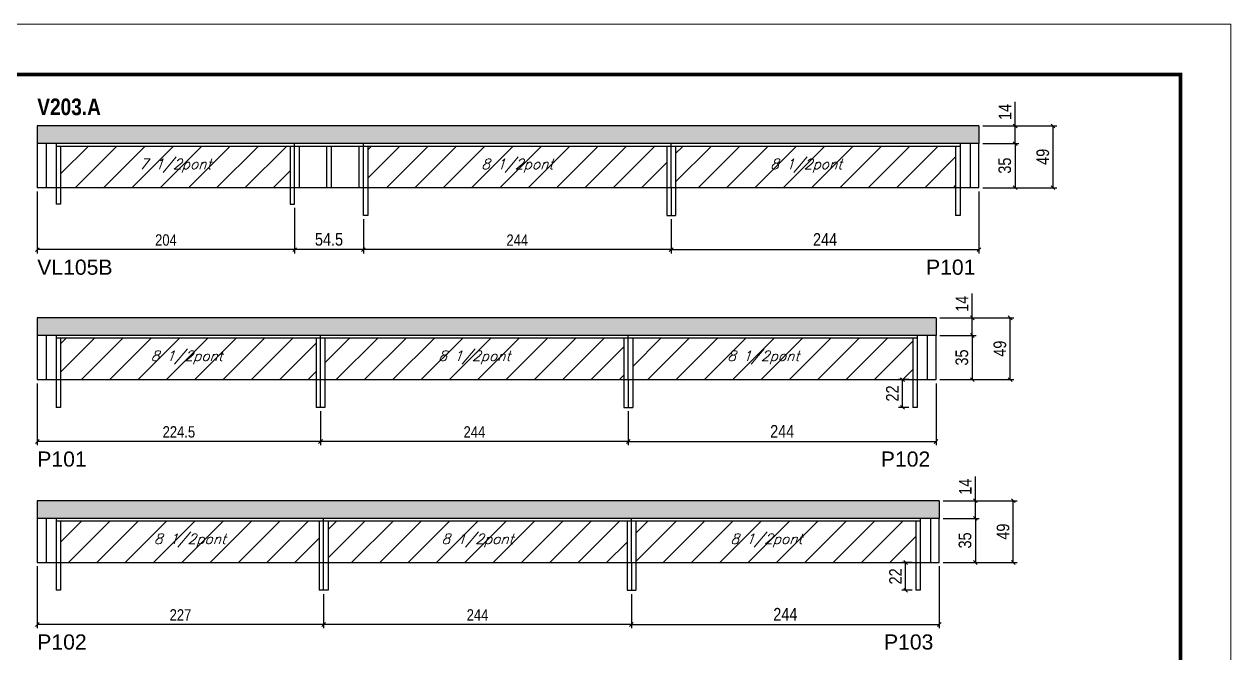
# Model space of a CAD drawing. Extents: x 2603 to 22413, y 1253 to 30260.
# Drawn here: x 4730 to 5686, y 28222 to 28721 of the extents above; entities that cross this region are included whole.
import ezdxf

# ---------------------------------------------------------------- set-up
doc = ezdxf.new("R2010")
doc.units = 0
doc.linetypes.add('DASHED', pattern=[0.75, 0.5, -0.25])
for name, color, linetype in [('5', 5, 'Continuous'), ('COTA', 241, 'Continuous'), ('NOMENCLATURA', 7, 'Continuous'), ('Painéis', 200, 'Continuous'), ('SARR_2.2x7', 40, 'Continuous'), ('SARR_3.5x7', 81, 'Continuous'), ('texto', 7, 'Continuous')]:
    doc.layers.add(name, color=color, linetype=linetype)
for name, color, linetype, lineweight in [('Folhas', 255, 'Continuous', 9), ('Hachura', 251, 'Continuous', 9), ('SARRAFO DE PRESSAO', 251, 'DASHED', 9)]:
    doc.layers.add(name, color=color, linetype=linetype, lineweight=lineweight)
doc.styles.add('COTA TECNICA', font='techl___.ttf', dxfattribs={"height": 10})
doc.styles.add('COTA TECNICA-50', font='techl___.ttf', dxfattribs={"height": 9})
doc.styles.add('Romans', font='romans.shx')
doc.styles.get("Standard").update_dxf_attribs({"font": 'arial.ttf'})
doc.styles.add('TECNICA', font='techb___.ttf', dxfattribs={"height": 10})
doc.dimstyles.new('COTA PAINEL-50', dxfattribs={"dimtxt": 9, "dimasz": 3, "dimexe": 3, "dimexo": 3, "dimgap": 3, "dimtad": 1, "dimdec": 1, "dimzin": 12, "dimdsep": 46, "dimtxsty": 'COTA TECNICA-50', "dimblk1": 'OBLIQUE', "dimblk2": 'OBLIQUE', "dimsah": 1, "dimcen": 0.9, "dimclrd": 4, "dimclre": 4, "dimclrt": 240, "dimadec": 1, "dimazin": 3, "dimtfac": 1, "dimtdec": 1, "dimtmove": 0, "dimatfit": 3, "dimfxl": 1, "dimtolj": 1, "dimtzin": 12, "dimarcsym": 0})
doc.dimstyles.new('PAINEL', dxfattribs={"dimtxt": 10, "dimasz": 3, "dimexe": 3, "dimexo": 3, "dimgap": 3, "dimtad": 1, "dimdec": 1, "dimzin": 12, "dimdsep": 46, "dimtxsty": 'COTA TECNICA', "dimblk1": 'OBLIQUE', "dimblk2": 'OBLIQUE', "dimsah": 1, "dimcen": 0.9, "dimclrd": 4, "dimclre": 4, "dimclrt": 240, "dimadec": 1, "dimazin": 3, "dimtfac": 1, "dimtdec": 1, "dimtmove": 0, "dimatfit": 3, "dimfxl": 1, "dimtolj": 1, "dimtzin": 12, "dimarcsym": 0})
pattern_1 = [(45, (-126402.973, -5371.03), (-11.2253202, 11.2253202), [])]

# ---------------------------------------------------------------- blocks, each defined once
blk = doc.blocks.new('9999999999')
at = {"layer": 'Folhas'}
blk.add_lwpolyline([(98138.98, 34190.21), (99623.98, 34190.21), (99623.98, 35240.21), (98138.98, 35240.21)], close=True, dxfattribs=at)
at = {"layer": 'Folhas', "color": 30, "const_width": 3}
blk.add_lwpolyline([(98213.98, 34230.21), (99583.98, 34230.21), (99583.98, 35200.21), (98213.98, 35200.21)], close=True, dxfattribs=at)
blk = doc.blocks.new('_Oblique')
at = {"color": 0, "linetype": 'ByBlock', "lineweight": -2}
blk.add_line((-0.5, -0.5), (0.5, 0.5), dxfattribs=at)
blk = doc.blocks.new('*D641')
at = {"layer": 'COTA', "color": 4, "linetype": 'ByBlock', "lineweight": -2, "transparency": 16777216}
for p, q in [((4998.8, 28565.92), (4998.8, 28538.83)), ((5242.8, 28565.92), (5242.8, 28538.83)), ((5242.8, 28541.83), (4998.8, 28541.83))]:
    blk.add_line(p, q, dxfattribs=at)
at = {"layer": 'Defpoints', "color": 0, "linetype": 'ByBlock', "transparency": 16777216}
for p in [(4998.8, 28568.92), (5242.8, 28568.92), (4998.8, 28541.83)]:
    blk.add_point(p, dxfattribs=at)
at = {"layer": 'COTA', "color": 4, "linetype": 'ByBlock', "lineweight": -2, "transparency": 16777216, "xscale": 3, "yscale": 3, "zscale": 3, "rotation": 180}
blk.add_blockref('_Oblique', (4998.8, 28541.83), dxfattribs=at)
at = {"layer": 'COTA', "color": 4, "linetype": 'ByBlock', "lineweight": -2, "transparency": 16777216, "xscale": 3, "yscale": 3, "zscale": 3}
blk.add_blockref('_Oblique', (5242.8, 28541.83), dxfattribs=at)
at = {"layer": 'COTA', "color": 240, "linetype": 'ByBlock', "transparency": 16777216, "insert": (5120.8, 28549.4), "char_height": 9, "attachment_point": 5, "style": 'COTA TECNICA-50'}
blk.add_mtext('\\A1;244', dxfattribs=at)
blk = doc.blocks.new('*D642')
at = {"layer": 'COTA', "color": 4, "linetype": 'ByBlock', "lineweight": -2, "transparency": 16777216}
for p, q in [((4740.3, 28587.92), (4740.3, 28538.83)), ((4944.3, 28574.92), (4944.3, 28538.83)), ((4944.3, 28541.83), (4740.3, 28541.83))]:
    blk.add_line(p, q, dxfattribs=at)
at = {"layer": 'Defpoints', "color": 0, "linetype": 'ByBlock', "transparency": 16777216}
for p in [(4740.3, 28590.92), (4944.3, 28577.92), (4740.3, 28541.83)]:
    blk.add_point(p, dxfattribs=at)
at = {"layer": 'COTA', "color": 4, "linetype": 'ByBlock', "lineweight": -2, "transparency": 16777216, "xscale": 3, "yscale": 3, "zscale": 3, "rotation": 180}
blk.add_blockref('_Oblique', (4740.3, 28541.83), dxfattribs=at)
at = {"layer": 'COTA', "color": 4, "linetype": 'ByBlock', "lineweight": -2, "transparency": 16777216, "xscale": 3, "yscale": 3, "zscale": 3}
blk.add_blockref('_Oblique', (4944.3, 28541.83), dxfattribs=at)
at = {"layer": 'COTA', "color": 240, "linetype": 'ByBlock', "transparency": 16777216, "insert": (4842.3, 28549.42), "char_height": 9, "attachment_point": 5, "style": 'COTA TECNICA-50'}
blk.add_mtext('\\A1;204', dxfattribs=at)
blk = doc.blocks.new('*D643')
at = {"layer": 'COTA', "color": 4, "linetype": 'ByBlock', "lineweight": -2, "transparency": 16777216}
for p, q in [((5486.8, 28587.92), (5486.8, 28538.83)), ((5242.8, 28565.92), (5242.8, 28538.83)), ((5242.8, 28541.83), (5486.8, 28541.83))]:
    blk.add_line(p, q, dxfattribs=at)
at = {"layer": 'Defpoints', "color": 0, "linetype": 'ByBlock', "transparency": 16777216}
for p in [(5486.8, 28590.92), (5242.8, 28568.92), (5486.8, 28541.83)]:
    blk.add_point(p, dxfattribs=at)
at = {"layer": 'COTA', "color": 4, "linetype": 'ByBlock', "lineweight": -2, "transparency": 16777216, "xscale": 3, "yscale": 3, "zscale": 3, "rotation": 180}
blk.add_blockref('_Oblique', (5242.8, 28541.83), dxfattribs=at)
at = {"layer": 'COTA', "color": 4, "linetype": 'ByBlock', "lineweight": -2, "transparency": 16777216, "xscale": 3, "yscale": 3, "zscale": 3}
blk.add_blockref('_Oblique', (5486.8, 28541.83), dxfattribs=at)
at = {"layer": 'COTA', "color": 240, "linetype": 'ByBlock', "transparency": 16777216, "insert": (5364.8, 28549.9), "char_height": 10, "attachment_point": 5, "style": 'COTA TECNICA'}
blk.add_mtext('\\A1;244', dxfattribs=at)
blk = doc.blocks.new('*D3103')
at = {"layer": 'COTA', "color": 4, "linetype": 'ByBlock', "lineweight": -2, "transparency": 16777216}
for p, q in [((5489.8, 28625.92), (5518.46, 28625.92)), ((5515.46, 28625.92), (5515.46, 28590.92)), ((5489.8, 28590.92), (5518.46, 28590.92))]:
    blk.add_line(p, q, dxfattribs=at)
at = {"layer": 'Defpoints', "color": 0, "linetype": 'ByBlock', "transparency": 16777216}
for p in [(5486.8, 28625.92), (5486.8, 28590.92), (5515.46, 28590.92)]:
    blk.add_point(p, dxfattribs=at)
at = {"layer": 'COTA', "color": 4, "linetype": 'ByBlock', "lineweight": -2, "transparency": 16777216, "xscale": 3, "yscale": 3, "zscale": 3}
for p, rotation in [((5515.46, 28625.92), 90), ((5515.46, 28590.92), 270)]:
    blk.add_blockref('_Oblique', p, dxfattribs=dict(at, rotation=rotation))
at = {"layer": 'COTA', "color": 240, "linetype": 'ByBlock', "transparency": 16777216, "insert": (5507.25, 28608.42), "char_height": 10, "attachment_point": 5, "rotation": 90, "style": 'COTA TECNICA'}
blk.add_mtext('\\A1;35', dxfattribs=at)
blk = doc.blocks.new('*D3104')
at = {"layer": 'COTA', "color": 4, "linetype": 'ByBlock', "lineweight": -2, "transparency": 16777216}
for p, q in [((5515.46, 28639.92), (5515.46, 28659.03)), ((5489.8, 28639.92), (5518.46, 28639.92)), ((5515.46, 28625.92), (5515.46, 28639.92)), ((5489.8, 28625.92), (5518.46, 28625.92))]:
    blk.add_line(p, q, dxfattribs=at)
at = {"layer": 'Defpoints', "color": 0, "linetype": 'ByBlock', "transparency": 16777216}
for p in [(5486.8, 28639.92), (5515.46, 28639.92), (5486.8, 28625.92)]:
    blk.add_point(p, dxfattribs=at)
at = {"layer": 'COTA', "color": 4, "linetype": 'ByBlock', "lineweight": -2, "transparency": 16777216, "xscale": 3, "yscale": 3, "zscale": 3}
for p, rotation in [((5515.46, 28639.92), 90), ((5515.46, 28625.92), 270)]:
    blk.add_blockref('_Oblique', p, dxfattribs=dict(at, rotation=rotation))
at = {"layer": 'COTA', "color": 240, "linetype": 'ByBlock', "transparency": 16777216, "insert": (5507.39, 28650.98), "char_height": 10, "attachment_point": 5, "rotation": 90, "style": 'COTA TECNICA'}
blk.add_mtext('\\A1;14', dxfattribs=at)
blk = doc.blocks.new('*D3105')
at = {"layer": 'COTA', "color": 4, "linetype": 'ByBlock', "lineweight": -2, "transparency": 16777216}
for p, q in [((5489.8, 28639.92), (5548.51, 28639.92)), ((5545.51, 28590.92), (5545.51, 28639.92)), ((5489.8, 28590.92), (5548.51, 28590.92))]:
    blk.add_line(p, q, dxfattribs=at)
at = {"layer": 'Defpoints', "color": 0, "linetype": 'ByBlock', "transparency": 16777216}
for p in [(5486.8, 28639.92), (5545.51, 28639.92), (5486.8, 28590.92)]:
    blk.add_point(p, dxfattribs=at)
at = {"layer": 'COTA', "color": 4, "linetype": 'ByBlock', "lineweight": -2, "transparency": 16777216, "xscale": 3, "yscale": 3, "zscale": 3}
for p, rotation in [((5545.51, 28639.92), 90), ((5545.51, 28590.92), 270)]:
    blk.add_blockref('_Oblique', p, dxfattribs=dict(at, rotation=rotation))
at = {"layer": 'COTA', "color": 240, "linetype": 'ByBlock', "transparency": 16777216, "insert": (5537.41, 28615.42), "char_height": 10, "attachment_point": 5, "rotation": 90, "style": 'COTA TECNICA'}
blk.add_mtext('\\A1;49', dxfattribs=at)
blk = doc.blocks.new('*D3106')
at = {"layer": 'COTA', "color": 4, "linetype": 'ByBlock', "lineweight": -2, "transparency": 16777216}
for p, q in [((4944.3, 28574.92), (4944.3, 28538.83)), ((4998.8, 28565.92), (4998.8, 28538.83)), ((4998.8, 28541.83), (4944.3, 28541.83))]:
    blk.add_line(p, q, dxfattribs=at)
at = {"layer": 'Defpoints', "color": 0, "linetype": 'ByBlock', "transparency": 16777216}
for p in [(4944.3, 28577.92), (4998.8, 28568.92), (4944.3, 28541.83)]:
    blk.add_point(p, dxfattribs=at)
at = {"layer": 'COTA', "color": 4, "linetype": 'ByBlock', "lineweight": -2, "transparency": 16777216, "xscale": 3, "yscale": 3, "zscale": 3, "rotation": 180}
blk.add_blockref('_Oblique', (4944.3, 28541.83), dxfattribs=at)
at = {"layer": 'COTA', "color": 4, "linetype": 'ByBlock', "lineweight": -2, "transparency": 16777216, "xscale": 3, "yscale": 3, "zscale": 3}
blk.add_blockref('_Oblique', (4998.8, 28541.83), dxfattribs=at)
at = {"layer": 'COTA', "color": 240, "linetype": 'ByBlock', "transparency": 16777216, "insert": (4971.55, 28549.94), "char_height": 10, "attachment_point": 5, "style": 'COTA TECNICA'}
blk.add_mtext('\\A1;54.5', dxfattribs=at)
blk = doc.blocks.new('*D644')
at = {"layer": 'COTA', "color": 4, "linetype": 'ByBlock', "lineweight": -2, "transparency": 16777216}
for p, q in [((4964.8, 28413.82), (4964.8, 28386.73)), ((5208.8, 28413.82), (5208.8, 28386.73)), ((5208.8, 28389.73), (4964.8, 28389.73))]:
    blk.add_line(p, q, dxfattribs=at)
at = {"layer": 'Defpoints', "color": 0, "linetype": 'ByBlock', "transparency": 16777216}
for p in [(4964.8, 28416.82), (5208.8, 28416.82), (4964.8, 28389.73)]:
    blk.add_point(p, dxfattribs=at)
at = {"layer": 'COTA', "color": 4, "linetype": 'ByBlock', "lineweight": -2, "transparency": 16777216, "xscale": 3, "yscale": 3, "zscale": 3, "rotation": 180}
blk.add_blockref('_Oblique', (4964.8, 28389.73), dxfattribs=at)
at = {"layer": 'COTA', "color": 4, "linetype": 'ByBlock', "lineweight": -2, "transparency": 16777216, "xscale": 3, "yscale": 3, "zscale": 3}
blk.add_blockref('_Oblique', (5208.8, 28389.73), dxfattribs=at)
at = {"layer": 'COTA', "color": 240, "linetype": 'ByBlock', "transparency": 16777216, "insert": (5086.8, 28397.3), "char_height": 9, "attachment_point": 5, "style": 'COTA TECNICA-50'}
blk.add_mtext('\\A1;244', dxfattribs=at)
blk = doc.blocks.new('*D3107')
at = {"layer": 'COTA', "color": 4, "linetype": 'ByBlock', "lineweight": -2, "transparency": 16777216}
for p, q in [((4740.3, 28435.82), (4740.3, 28386.73)), ((4964.8, 28413.82), (4964.8, 28386.73)), ((4964.8, 28389.73), (4740.3, 28389.73))]:
    blk.add_line(p, q, dxfattribs=at)
at = {"layer": 'Defpoints', "color": 0, "linetype": 'ByBlock', "transparency": 16777216}
for p in [(4740.3, 28438.82), (4964.8, 28416.82), (4740.3, 28389.73)]:
    blk.add_point(p, dxfattribs=at)
at = {"layer": 'COTA', "color": 4, "linetype": 'ByBlock', "lineweight": -2, "transparency": 16777216, "xscale": 3, "yscale": 3, "zscale": 3, "rotation": 180}
blk.add_blockref('_Oblique', (4740.3, 28389.73), dxfattribs=at)
at = {"layer": 'COTA', "color": 4, "linetype": 'ByBlock', "lineweight": -2, "transparency": 16777216, "xscale": 3, "yscale": 3, "zscale": 3}
blk.add_blockref('_Oblique', (4964.8, 28389.73), dxfattribs=at)
at = {"layer": 'COTA', "color": 240, "linetype": 'ByBlock', "transparency": 16777216, "insert": (4852.55, 28397.33), "char_height": 9, "attachment_point": 5, "style": 'COTA TECNICA-50'}
blk.add_mtext('\\A1;224.5', dxfattribs=at)
blk = doc.blocks.new('*D3108')
at = {"layer": 'COTA', "color": 4, "linetype": 'ByBlock', "lineweight": -2, "transparency": 16777216}
for p, q in [((5452.8, 28435.82), (5452.8, 28386.73)), ((5208.8, 28413.82), (5208.8, 28386.73)), ((5208.8, 28389.73), (5452.8, 28389.73))]:
    blk.add_line(p, q, dxfattribs=at)
at = {"layer": 'Defpoints', "color": 0, "linetype": 'ByBlock', "transparency": 16777216}
for p in [(5452.8, 28438.82), (5208.8, 28416.82), (5452.8, 28389.73)]:
    blk.add_point(p, dxfattribs=at)
at = {"layer": 'COTA', "color": 4, "linetype": 'ByBlock', "lineweight": -2, "transparency": 16777216, "xscale": 3, "yscale": 3, "zscale": 3, "rotation": 180}
blk.add_blockref('_Oblique', (5208.8, 28389.73), dxfattribs=at)
at = {"layer": 'COTA', "color": 4, "linetype": 'ByBlock', "lineweight": -2, "transparency": 16777216, "xscale": 3, "yscale": 3, "zscale": 3}
blk.add_blockref('_Oblique', (5452.8, 28389.73), dxfattribs=at)
at = {"layer": 'COTA', "color": 240, "linetype": 'ByBlock', "transparency": 16777216, "insert": (5330.8, 28397.8), "char_height": 10, "attachment_point": 5, "style": 'COTA TECNICA'}
blk.add_mtext('\\A1;244', dxfattribs=at)
blk = doc.blocks.new('*D3109')
at = {"layer": 'COTA', "color": 4, "linetype": 'ByBlock', "lineweight": -2, "transparency": 16777216}
for p, q in [((5455.8, 28473.82), (5484.46, 28473.82)), ((5481.46, 28473.82), (5481.46, 28438.82)), ((5455.8, 28438.82), (5484.46, 28438.82))]:
    blk.add_line(p, q, dxfattribs=at)
at = {"layer": 'Defpoints', "color": 0, "linetype": 'ByBlock', "transparency": 16777216}
for p in [(5452.8, 28473.82), (5452.8, 28438.82), (5481.46, 28438.82)]:
    blk.add_point(p, dxfattribs=at)
at = {"layer": 'COTA', "color": 4, "linetype": 'ByBlock', "lineweight": -2, "transparency": 16777216, "xscale": 3, "yscale": 3, "zscale": 3}
for p, rotation in [((5481.46, 28473.82), 90), ((5481.46, 28438.82), 270)]:
    blk.add_blockref('_Oblique', p, dxfattribs=dict(at, rotation=rotation))
at = {"layer": 'COTA', "color": 240, "linetype": 'ByBlock', "transparency": 16777216, "insert": (5473.25, 28456.32), "char_height": 10, "attachment_point": 5, "rotation": 90, "style": 'COTA TECNICA'}
blk.add_mtext('\\A1;35', dxfattribs=at)
blk = doc.blocks.new('*D3110')
at = {"layer": 'COTA', "color": 4, "linetype": 'ByBlock', "lineweight": -2, "transparency": 16777216}
for p, q in [((5481.46, 28487.82), (5481.46, 28506.94)), ((5455.8, 28487.82), (5484.46, 28487.82)), ((5481.46, 28473.82), (5481.46, 28487.82)), ((5455.8, 28473.82), (5484.46, 28473.82))]:
    blk.add_line(p, q, dxfattribs=at)
at = {"layer": 'Defpoints', "color": 0, "linetype": 'ByBlock', "transparency": 16777216}
for p in [(5452.8, 28487.82), (5481.46, 28487.82), (5452.8, 28473.82)]:
    blk.add_point(p, dxfattribs=at)
at = {"layer": 'COTA', "color": 4, "linetype": 'ByBlock', "lineweight": -2, "transparency": 16777216, "xscale": 3, "yscale": 3, "zscale": 3}
for p, rotation in [((5481.46, 28487.82), 90), ((5481.46, 28473.82), 270)]:
    blk.add_blockref('_Oblique', p, dxfattribs=dict(at, rotation=rotation))
at = {"layer": 'COTA', "color": 240, "linetype": 'ByBlock', "transparency": 16777216, "insert": (5473.39, 28498.88), "char_height": 10, "attachment_point": 5, "rotation": 90, "style": 'COTA TECNICA'}
blk.add_mtext('\\A1;14', dxfattribs=at)
blk = doc.blocks.new('*D3111')
at = {"layer": 'COTA', "color": 4, "linetype": 'ByBlock', "lineweight": -2, "transparency": 16777216}
for p, q in [((5455.8, 28487.82), (5514.51, 28487.82)), ((5511.51, 28438.82), (5511.51, 28487.82)), ((5455.8, 28438.82), (5514.51, 28438.82))]:
    blk.add_line(p, q, dxfattribs=at)
at = {"layer": 'Defpoints', "color": 0, "linetype": 'ByBlock', "transparency": 16777216}
for p in [(5452.8, 28487.82), (5511.51, 28487.82), (5452.8, 28438.82)]:
    blk.add_point(p, dxfattribs=at)
at = {"layer": 'COTA', "color": 4, "linetype": 'ByBlock', "lineweight": -2, "transparency": 16777216, "xscale": 3, "yscale": 3, "zscale": 3}
for p, rotation in [((5511.51, 28487.82), 90), ((5511.51, 28438.82), 270)]:
    blk.add_blockref('_Oblique', p, dxfattribs=dict(at, rotation=rotation))
at = {"layer": 'COTA', "color": 240, "linetype": 'ByBlock', "transparency": 16777216, "insert": (5503.41, 28463.32), "char_height": 10, "attachment_point": 5, "rotation": 90, "style": 'COTA TECNICA'}
blk.add_mtext('\\A1;49', dxfattribs=at)
blk = doc.blocks.new('*D3112')
at = {"layer": 'COTA', "color": 4, "linetype": 'ByBlock', "lineweight": -2, "transparency": 16777216}
for p, q in [((5431.3, 28438.82), (5423.13, 28438.82)), ((5426.13, 28416.82), (5426.13, 28438.82)), ((5431.3, 28416.82), (5423.13, 28416.82))]:
    blk.add_line(p, q, dxfattribs=at)
at = {"layer": 'Defpoints', "color": 0, "linetype": 'ByBlock', "transparency": 16777216}
for p in [(5426.13, 28438.82), (5434.3, 28438.82), (5434.3, 28416.82)]:
    blk.add_point(p, dxfattribs=at)
at = {"layer": 'COTA', "color": 4, "linetype": 'ByBlock', "lineweight": -2, "transparency": 16777216, "xscale": 3, "yscale": 3, "zscale": 3}
for p, rotation in [((5426.13, 28438.82), 90), ((5426.13, 28416.82), 270)]:
    blk.add_blockref('_Oblique', p, dxfattribs=dict(at, rotation=rotation))
at = {"layer": 'COTA', "color": 240, "linetype": 'ByBlock', "transparency": 16777216, "insert": (5418.13, 28427.82), "char_height": 10, "attachment_point": 5, "rotation": 90, "style": 'COTA TECNICA'}
blk.add_mtext('\\A1;22', dxfattribs=at)
blk = doc.blocks.new('*D646')
at = {"layer": 'COTA', "color": 4, "linetype": 'ByBlock', "lineweight": -2, "transparency": 16777216}
for p, q in [((4967.3, 28268.8), (4967.3, 28241.72)), ((5211.3, 28268.8), (5211.3, 28241.72)), ((5211.3, 28244.72), (4967.3, 28244.72))]:
    blk.add_line(p, q, dxfattribs=at)
at = {"layer": 'Defpoints', "color": 0, "linetype": 'ByBlock', "transparency": 16777216}
for p in [(4967.3, 28271.8), (5211.3, 28271.8), (4967.3, 28244.72)]:
    blk.add_point(p, dxfattribs=at)
at = {"layer": 'COTA', "color": 4, "linetype": 'ByBlock', "lineweight": -2, "transparency": 16777216, "xscale": 3, "yscale": 3, "zscale": 3, "rotation": 180}
blk.add_blockref('_Oblique', (4967.3, 28244.72), dxfattribs=at)
at = {"layer": 'COTA', "color": 4, "linetype": 'ByBlock', "lineweight": -2, "transparency": 16777216, "xscale": 3, "yscale": 3, "zscale": 3}
blk.add_blockref('_Oblique', (5211.3, 28244.72), dxfattribs=at)
at = {"layer": 'COTA', "color": 240, "linetype": 'ByBlock', "transparency": 16777216, "insert": (5089.3, 28252.28), "char_height": 9, "attachment_point": 5, "style": 'COTA TECNICA-50'}
blk.add_mtext('\\A1;244', dxfattribs=at)
blk = doc.blocks.new('*D3128')
at = {"layer": 'COTA', "color": 4, "linetype": 'ByBlock', "lineweight": -2, "transparency": 16777216}
for p, q in [((4740.3, 28290.8), (4740.3, 28241.72)), ((4967.3, 28268.8), (4967.3, 28241.72)), ((4967.3, 28244.72), (4740.3, 28244.72))]:
    blk.add_line(p, q, dxfattribs=at)
at = {"layer": 'Defpoints', "color": 0, "linetype": 'ByBlock', "transparency": 16777216}
for p in [(4740.3, 28293.8), (4967.3, 28271.8), (4740.3, 28244.72)]:
    blk.add_point(p, dxfattribs=at)
at = {"layer": 'COTA', "color": 4, "linetype": 'ByBlock', "lineweight": -2, "transparency": 16777216, "xscale": 3, "yscale": 3, "zscale": 3, "rotation": 180}
blk.add_blockref('_Oblique', (4740.3, 28244.72), dxfattribs=at)
at = {"layer": 'COTA', "color": 4, "linetype": 'ByBlock', "lineweight": -2, "transparency": 16777216, "xscale": 3, "yscale": 3, "zscale": 3}
blk.add_blockref('_Oblique', (4967.3, 28244.72), dxfattribs=at)
at = {"layer": 'COTA', "color": 240, "linetype": 'ByBlock', "transparency": 16777216, "insert": (4853.8, 28252.28), "char_height": 9, "attachment_point": 5, "style": 'COTA TECNICA-50'}
blk.add_mtext('\\A1;227', dxfattribs=at)
blk = doc.blocks.new('*D3129')
at = {"layer": 'COTA', "color": 4, "linetype": 'ByBlock', "lineweight": -2, "transparency": 16777216}
for p, q in [((5455.3, 28290.8), (5455.3, 28241.72)), ((5211.3, 28268.8), (5211.3, 28241.72)), ((5211.3, 28244.72), (5455.3, 28244.72))]:
    blk.add_line(p, q, dxfattribs=at)
at = {"layer": 'Defpoints', "color": 0, "linetype": 'ByBlock', "transparency": 16777216}
for p in [(5455.3, 28293.8), (5211.3, 28271.8), (5455.3, 28244.72)]:
    blk.add_point(p, dxfattribs=at)
at = {"layer": 'COTA', "color": 4, "linetype": 'ByBlock', "lineweight": -2, "transparency": 16777216, "xscale": 3, "yscale": 3, "zscale": 3, "rotation": 180}
blk.add_blockref('_Oblique', (5211.3, 28244.72), dxfattribs=at)
at = {"layer": 'COTA', "color": 4, "linetype": 'ByBlock', "lineweight": -2, "transparency": 16777216, "xscale": 3, "yscale": 3, "zscale": 3}
blk.add_blockref('_Oblique', (5455.3, 28244.72), dxfattribs=at)
at = {"layer": 'COTA', "color": 240, "linetype": 'ByBlock', "transparency": 16777216, "insert": (5333.3, 28252.79), "char_height": 10, "attachment_point": 5, "style": 'COTA TECNICA'}
blk.add_mtext('\\A1;244', dxfattribs=at)
blk = doc.blocks.new('*D3130')
at = {"layer": 'COTA', "color": 4, "linetype": 'ByBlock', "lineweight": -2, "transparency": 16777216}
for p, q in [((5458.3, 28328.8), (5486.96, 28328.8)), ((5483.96, 28328.8), (5483.96, 28293.8)), ((5458.3, 28293.8), (5486.96, 28293.8))]:
    blk.add_line(p, q, dxfattribs=at)
at = {"layer": 'Defpoints', "color": 0, "linetype": 'ByBlock', "transparency": 16777216}
for p in [(5455.3, 28328.8), (5455.3, 28293.8), (5483.96, 28293.8)]:
    blk.add_point(p, dxfattribs=at)
at = {"layer": 'COTA', "color": 4, "linetype": 'ByBlock', "lineweight": -2, "transparency": 16777216, "xscale": 3, "yscale": 3, "zscale": 3}
for p, rotation in [((5483.96, 28328.8), 90), ((5483.96, 28293.8), 270)]:
    blk.add_blockref('_Oblique', p, dxfattribs=dict(at, rotation=rotation))
at = {"layer": 'COTA', "color": 240, "linetype": 'ByBlock', "transparency": 16777216, "insert": (5475.75, 28311.3), "char_height": 10, "attachment_point": 5, "rotation": 90, "style": 'COTA TECNICA'}
blk.add_mtext('\\A1;35', dxfattribs=at)
blk = doc.blocks.new('*D3131')
at = {"layer": 'COTA', "color": 4, "linetype": 'ByBlock', "lineweight": -2, "transparency": 16777216}
for p, q in [((5483.96, 28342.8), (5483.96, 28361.92)), ((5458.3, 28342.8), (5486.96, 28342.8)), ((5483.96, 28328.8), (5483.96, 28342.8)), ((5458.3, 28328.8), (5486.96, 28328.8))]:
    blk.add_line(p, q, dxfattribs=at)
at = {"layer": 'Defpoints', "color": 0, "linetype": 'ByBlock', "transparency": 16777216}
for p in [(5455.3, 28342.8), (5483.96, 28342.8), (5455.3, 28328.8)]:
    blk.add_point(p, dxfattribs=at)
at = {"layer": 'COTA', "color": 4, "linetype": 'ByBlock', "lineweight": -2, "transparency": 16777216, "xscale": 3, "yscale": 3, "zscale": 3}
for p, rotation in [((5483.96, 28342.8), 90), ((5483.96, 28328.8), 270)]:
    blk.add_blockref('_Oblique', p, dxfattribs=dict(at, rotation=rotation))
at = {"layer": 'COTA', "color": 240, "linetype": 'ByBlock', "transparency": 16777216, "insert": (5475.89, 28353.86), "char_height": 10, "attachment_point": 5, "rotation": 90, "style": 'COTA TECNICA'}
blk.add_mtext('\\A1;14', dxfattribs=at)
blk = doc.blocks.new('*D3132')
at = {"layer": 'COTA', "color": 4, "linetype": 'ByBlock', "lineweight": -2, "transparency": 16777216}
for p, q in [((5458.3, 28342.8), (5517.01, 28342.8)), ((5514.01, 28293.8), (5514.01, 28342.8)), ((5458.3, 28293.8), (5517.01, 28293.8))]:
    blk.add_line(p, q, dxfattribs=at)
at = {"layer": 'Defpoints', "color": 0, "linetype": 'ByBlock', "transparency": 16777216}
for p in [(5455.3, 28342.8), (5514.01, 28342.8), (5455.3, 28293.8)]:
    blk.add_point(p, dxfattribs=at)
at = {"layer": 'COTA', "color": 4, "linetype": 'ByBlock', "lineweight": -2, "transparency": 16777216, "xscale": 3, "yscale": 3, "zscale": 3}
for p, rotation in [((5514.01, 28342.8), 90), ((5514.01, 28293.8), 270)]:
    blk.add_blockref('_Oblique', p, dxfattribs=dict(at, rotation=rotation))
at = {"layer": 'COTA', "color": 240, "linetype": 'ByBlock', "transparency": 16777216, "insert": (5505.91, 28318.3), "char_height": 10, "attachment_point": 5, "rotation": 90, "style": 'COTA TECNICA'}
blk.add_mtext('\\A1;49', dxfattribs=at)
blk = doc.blocks.new('*D3133')
at = {"layer": 'COTA', "color": 4, "linetype": 'ByBlock', "lineweight": -2, "transparency": 16777216}
for p, q in [((5433.8, 28293.8), (5425.63, 28293.8)), ((5428.63, 28271.8), (5428.63, 28293.8)), ((5433.8, 28271.8), (5425.63, 28271.8))]:
    blk.add_line(p, q, dxfattribs=at)
at = {"layer": 'Defpoints', "color": 0, "linetype": 'ByBlock', "transparency": 16777216}
for p in [(5428.63, 28293.8), (5436.8, 28293.8), (5436.8, 28271.8)]:
    blk.add_point(p, dxfattribs=at)
at = {"layer": 'COTA', "color": 4, "linetype": 'ByBlock', "lineweight": -2, "transparency": 16777216, "xscale": 3, "yscale": 3, "zscale": 3}
for p, rotation in [((5428.63, 28293.8), 90), ((5428.63, 28271.8), 270)]:
    blk.add_blockref('_Oblique', p, dxfattribs=dict(at, rotation=rotation))
at = {"layer": 'COTA', "color": 240, "linetype": 'ByBlock', "transparency": 16777216, "insert": (5420.63, 28282.8), "char_height": 10, "attachment_point": 5, "rotation": 90, "style": 'COTA TECNICA'}
blk.add_mtext('\\A1;22', dxfattribs=at)

msp = doc.modelspace()

# ---------------------------------------------------------------- hatches: boundary and pattern name
at = {"layer": 'COTA', "linetype": 'ByBlock'}
h = msp.add_hatch(dxfattribs=at)
h.set_pattern_fill('AR-CONC', color=256, scale=0.03)
h.set_pattern_definition([(50, (-127926.772, -4012.064), (5.46554007, -0.47817257), [0.5715, -6.2865]), (355, (-127926.772, -4012.064), (-1.05730264, 5.73170536), [0.4572, -5.02921753]), (100.4514447, (-127926.3164, -4012.104), (4.40823741, 5.25353256), [0.48570026, -5.34270734]), (46.1842, (-127926.772, -4010.54), (8.13237123, -1.26126984), [0.85725, -9.42975]), (96.6355576, (-127926.094, -4010.645), (7.122124, 7.42278374), [0.7285507, -8.01406824]), (351.184151, (-127926.772, -4010.54), (7.122124, 7.42278374), [0.685799, -7.54379196]), (21, (-127926.01, -4010.921), (4.54843174, -3.06795595), [0.5715, -6.2865]), (326, (-127926.01, -4010.921), (1.85406085, 5.52563898), [0.4572, -5.0292]), (71.451445, (-127925.631, -4011.177), (6.40249258, 2.45768307), [0.48570026, -5.34269813]), (37.5, (-127926.7718, -4012.0642), (0.092658098, 2.536651166), [0, -4.96824, 0, -5.1054, 0, -5.04825]), (7.5, (-127926.7718, -4012.0642), (2.004589875, 3.005417245), [0, -2.91084, 0, -4.85394, 0, -1.92405]), (327.5, (-127928.471, -4012.0642), (4.067717855, -0.17186232), [0, -1.905, 0, -5.9436, 0, -7.8867]), (317.5, (-127929.233, -4012.064), (4.44387544, 0.76279473), [0, -2.4765, 0, -3.94716, 0, -5.6007])])
h.paths.add_polyline_path([(4740.3, 28639.92), (4740.3, 28625.92), (5486.8, 28625.92), (5486.8, 28639.92)])
h = msp.add_hatch(dxfattribs=at)
h.set_pattern_fill('AR-CONC', color=256, scale=0.03)
h.set_pattern_definition([(50, (-127960.772, -4164.1624), (5.46554007, -0.47817257), [0.5715, -6.2865]), (355, (-127960.772, -4164.1624), (-1.05730264, 5.73170536), [0.4572, -5.02921753]), (100.4514447, (-127960.3164, -4164.2023), (4.40823741, 5.25353256), [0.48570026, -5.34270734]), (46.1842, (-127960.772, -4162.6384), (8.13237123, -1.26126984), [0.85725, -9.42975]), (96.6355576, (-127960.094, -4162.7435), (7.122124, 7.42278374), [0.7285507, -8.01406824]), (351.184151, (-127960.772, -4162.6384), (7.122124, 7.42278374), [0.685799, -7.54379196]), (21, (-127960.01, -4163.0194), (4.54843174, -3.06795595), [0.5715, -6.2865]), (326, (-127960.01, -4163.0194), (1.85406085, 5.52563898), [0.4572, -5.0292]), (71.451445, (-127959.631, -4163.275), (6.40249258, 2.45768307), [0.48570026, -5.34269813]), (37.5, (-127960.7718, -4164.1624), (0.092658098, 2.536651166), [0, -4.96824, 0, -5.1054, 0, -5.04825]), (7.5, (-127960.7718, -4164.1624), (2.004589875, 3.005417245), [0, -2.91084, 0, -4.85394, 0, -1.92405]), (327.5, (-127962.471, -4164.1624), (4.067717855, -0.17186232), [0, -1.905, 0, -5.9436, 0, -7.8867]), (317.5, (-127963.233, -4164.1624), (4.44387544, 0.76279473), [0, -2.4765, 0, -3.94716, 0, -5.6007])])
h.paths.add_polyline_path([(4740.3, 28487.82), (4740.3, 28473.82), (5452.8, 28473.82), (5452.8, 28487.82)])
h = msp.add_hatch(dxfattribs=at)
h.set_pattern_fill('AR-CONC', color=256, scale=0.03)
h.set_pattern_definition([(50, (-127958.272, -4309.1776), (5.46554007, -0.47817257), [0.5715, -6.2865]), (355, (-127958.272, -4309.1776), (-1.05730264, 5.73170536), [0.4572, -5.02921753]), (100.4514447, (-127957.8164, -4309.2175), (4.40823741, 5.25353256), [0.48570026, -5.34270734]), (46.1842, (-127958.272, -4307.6536), (8.13237123, -1.26126984), [0.85725, -9.42975]), (96.6355576, (-127957.594, -4307.759), (7.122124, 7.42278374), [0.7285507, -8.01406824]), (351.184151, (-127958.272, -4307.654), (7.122124, 7.42278374), [0.685799, -7.54379196]), (21, (-127957.51, -4308.0346), (4.54843174, -3.06795595), [0.5715, -6.2865]), (326, (-127957.51, -4308.0346), (1.85406085, 5.52563898), [0.4572, -5.0292]), (71.451445, (-127957.131, -4308.2903), (6.40249258, 2.45768307), [0.48570026, -5.34269813]), (37.5, (-127958.2718, -4309.1776), (0.092658098, 2.536651166), [0, -4.96824, 0, -5.1054, 0, -5.04825]), (7.5, (-127958.2718, -4309.1776), (2.004589875, 3.005417245), [0, -2.91084, 0, -4.85394, 0, -1.92405]), (327.5, (-127959.971, -4309.1776), (4.067717855, -0.17186232), [0, -1.905, 0, -5.9436, 0, -7.8867]), (317.5, (-127960.733, -4309.1776), (4.44387544, 0.76279473), [0, -2.4765, 0, -3.94716, 0, -5.6007])])
h.paths.add_polyline_path([(4740.3, 28342.8), (4740.3, 28328.8), (5455.3, 28328.8), (5455.3, 28342.8)])
at = {"layer": 'Hachura', "linetype": 'ByBlock'}
h = msp.add_hatch(dxfattribs=at)
h.set_pattern_fill('ANSI31', color=256, scale=5)
h.set_pattern_definition(pattern_1)
h.paths.add_polyline_path([(4940.8, 28590.92), (4940.8, 28623.72), (4758.8, 28623.72), (4758.8, 28590.92)])
h.paths.add_polyline_path([(5239.3, 28590.92), (5239.3, 28623.72), (5002.3, 28623.72), (5002.3, 28590.92)])
h.paths.add_polyline_path([(5468.3, 28590.92), (5468.3, 28623.72), (5246.3, 28623.72), (5246.3, 28590.92)])
h = msp.add_hatch(dxfattribs=at)
h.set_pattern_fill('ANSI31', color=256, scale=5)
h.set_pattern_definition(pattern_1)
h.paths.add_polyline_path([(4961.3, 28438.82), (4961.3, 28471.62), (4758.8, 28471.62), (4758.8, 28438.82)])
h.paths.add_polyline_path([(5205.3, 28438.82), (5205.3, 28471.62), (4968.3, 28471.62), (4968.3, 28438.82)])
h.paths.add_polyline_path([(5212.3, 28471.62), (5212.3, 28438.82), (5434.3, 28438.82), (5434.3, 28471.62)])
h.paths.add_polyline_path([(5436.8, 28293.8), (5436.8, 28326.6), (5214.8, 28326.6), (5214.8, 28293.8)])
h.paths.add_polyline_path([(5207.8, 28293.8), (5207.8, 28326.6), (4970.8, 28326.6), (4970.8, 28293.8)])
h.paths.add_polyline_path([(4963.8, 28293.8), (4963.8, 28326.6), (4758.8, 28326.6), (4758.8, 28293.8)])
h.paths.add_polyline_path([(4758.8, 28184.42), (4758.8, 28138.62), (4963.8, 28138.62), (4963.8, 28184.42)])
h.paths.add_polyline_path([(4970.8, 28184.42), (4970.8, 28138.62), (5207.8, 28138.62), (5207.8, 28184.42)])
h.paths.add_polyline_path([(5436.8, 28138.62), (5436.8, 28184.42), (5214.8, 28184.42), (5214.8, 28138.62)])
h.paths.add_polyline_path([(5120.8, 28029.39), (5120.8, 27991.59), (5342.8, 27991.59), (5342.8, 28029.39)])
h.paths.add_polyline_path([(4876.8, 28029.39), (4876.8, 27991.59), (5113.8, 27991.59), (5113.8, 28029.39)])
h.paths.add_polyline_path([(4869.8, 28029.39), (4758.8, 28029.39), (4758.8, 27991.59), (4869.8, 27991.59)])

# ---------------------------------------------------------------- linework, layer by layer
at = {"layer": 'COTA', "linetype": 'ByBlock'}
for p, q in [((5486.8, 28639.92), (4740.3, 28639.92)), ((4740.3, 28639.92), (4740.3, 28625.92)), ((5486.8, 28639.92), (5486.8, 28625.92)), ((4944.3, 28577.92), (4944.3, 28590.92)), ((4998.8, 28568.92), (4998.8, 28590.92)), ((5242.8, 28590.92), (5242.8, 28568.92)), ((4758.8, 28577.92), (4755.3, 28577.92)), ((4940.8, 28577.92), (4944.3, 28577.92)), ((5002.3, 28568.92), (4998.8, 28568.92)), ((5239.3, 28568.92), (5246.3, 28568.92)), ((5471.8, 28568.92), (5468.3, 28568.92)), ((5452.8, 28487.82), (4740.3, 28487.82)), ((4740.3, 28487.82), (4740.3, 28473.82)), ((5452.8, 28487.82), (5452.8, 28473.82)), ((4964.8, 28416.82), (4964.8, 28438.82)), ((5208.8, 28438.82), (5208.8, 28416.82)), ((4758.8, 28416.82), (4755.3, 28416.82)), ((4968.3, 28416.82), (4961.3, 28416.82)), ((5205.3, 28416.82), (5212.3, 28416.82)), ((5437.8, 28416.82), (5434.3, 28416.82)), ((5455.3, 28342.8), (4740.3, 28342.8)), ((4740.3, 28342.8), (4740.3, 28328.8)), ((5455.3, 28342.8), (5455.3, 28328.8)), ((4967.3, 28271.8), (4967.3, 28293.8)), ((5211.3, 28293.8), (5211.3, 28271.8)), ((4758.8, 28271.8), (4755.3, 28271.8)), ((4970.8, 28271.8), (4963.8, 28271.8)), ((5207.8, 28271.8), (5214.8, 28271.8)), ((5440.3, 28271.8), (5436.8, 28271.8))]:
    msp.add_line(p, q, dxfattribs=at)
at = {"layer": 'Painéis', "linetype": 'Continuous'}
for p, q in [((4740.3, 28625.92), (4740.3, 28590.92)), ((5486.8, 28625.92), (4740.3, 28625.92)), ((4944.3, 28590.92), (4944.3, 28625.92)), ((4998.8, 28590.92), (4998.8, 28625.92)), ((5242.8, 28590.92), (5242.8, 28625.92)), ((5486.8, 28590.92), (5486.8, 28625.92)), ((5486.8, 28590.92), (4740.3, 28590.92)), ((4740.3, 28473.82), (4740.3, 28438.82)), ((5452.8, 28473.82), (4740.3, 28473.82)), ((4964.8, 28438.82), (4964.8, 28473.82)), ((5208.8, 28438.82), (5208.8, 28473.82)), ((5452.8, 28438.82), (5452.8, 28473.82)), ((4740.3, 28438.82), (5452.8, 28438.82)), ((4740.3, 28328.8), (4740.3, 28293.8)), ((5455.3, 28328.8), (4740.3, 28328.8)), ((4967.3, 28293.8), (4967.3, 28328.8)), ((5211.3, 28293.8), (5211.3, 28328.8)), ((5455.3, 28293.8), (5455.3, 28328.8)), ((4740.3, 28293.8), (5455.3, 28293.8))]:
    msp.add_line(p, q, dxfattribs=at)
at = {"layer": 'SARR_2.2x7', "linetype": 'Continuous'}
for p, q in [((4747.3, 28625.92), (4747.3, 28590.92)), ((4944.3, 28623.72), (4755.3, 28623.72)), ((4998.8, 28623.72), (4944.3, 28623.72)), ((5242.8, 28623.72), (4998.8, 28623.72)), ((5471.8, 28623.72), (5242.8, 28623.72)), ((5479.8, 28625.92), (5479.8, 28590.92)), ((4747.3, 28473.82), (4747.3, 28438.82)), ((4964.8, 28471.62), (4755.3, 28471.62)), ((5208.8, 28471.62), (4964.8, 28471.62)), ((5437.8, 28471.62), (5208.8, 28471.62)), ((5445.8, 28473.82), (5445.8, 28438.82)), ((4747.3, 28328.8), (4747.3, 28293.8)), ((4967.3, 28326.6), (4755.3, 28326.6)), ((5211.3, 28326.6), (4967.3, 28326.6)), ((5440.3, 28326.6), (5211.3, 28326.6)), ((5448.3, 28328.8), (5448.3, 28293.8))]:
    msp.add_line(p, q, dxfattribs=at)
at = {"layer": 'SARR_3.5x7'}
for p, q in [((4755.3, 28625.92), (4755.3, 28577.92)), ((4758.8, 28623.72), (4758.8, 28577.92)), ((4940.8, 28623.72), (4940.8, 28577.92)), ((4947.8, 28623.72), (4947.8, 28590.92)), ((4969.78, 28590.92), (4969.78, 28623.72)), ((4973.28, 28623.72), (4973.28, 28590.92)), ((4995.3, 28623.72), (4995.3, 28590.92)), ((5002.3, 28623.72), (5002.3, 28568.92)), ((5239.3, 28623.72), (5239.3, 28568.92)), ((5246.3, 28623.72), (5246.3, 28568.92)), ((5468.3, 28623.72), (5468.3, 28568.92)), ((5471.8, 28625.92), (5471.8, 28568.92)), ((4755.3, 28473.82), (4755.3, 28416.82)), ((4758.8, 28471.62), (4758.8, 28416.82)), ((4961.3, 28471.62), (4961.3, 28416.82)), ((4968.3, 28471.62), (4968.3, 28416.82)), ((5205.3, 28471.62), (5205.3, 28416.82)), ((5212.3, 28471.62), (5212.3, 28416.82)), ((5434.3, 28471.62), (5434.3, 28416.82)), ((5437.8, 28473.82), (5437.8, 28416.82)), ((4755.3, 28328.8), (4755.3, 28271.8)), ((4758.8, 28326.6), (4758.8, 28271.8)), ((4963.8, 28326.6), (4963.8, 28271.8)), ((4970.8, 28326.6), (4970.8, 28271.8)), ((5207.8, 28326.6), (5207.8, 28271.8)), ((5214.8, 28326.6), (5214.8, 28271.8)), ((5436.8, 28326.6), (5436.8, 28271.8)), ((5440.3, 28328.8), (5440.3, 28271.8))]:
    msp.add_line(p, q, dxfattribs=at)

# ---------------------------------------------------------------- block references
at = {"layer": 'SARRAFO DE PRESSAO', "color": 6, "linetype": 'ByBlock'}
msp.add_blockref('9999999999', (-93937.51, -6519.61), dxfattribs=at)

# ---------------------------------------------------------------- texts
at = {"layer": '5', "linetype": 'Continuous'}
for s, p in [('VL105B', (4740.31, 28521.93)), ('P101', (5444.85, 28521.93)), ('P101', (4740.31, 28369.83)), ('P102', (5409, 28369.83)), ('P102', (4740.31, 28224.82)), ('P103', (5411.5, 28224.82))]:
    msp.add_text(s, height=12, rotation=359.99996, dxfattribs=at).set_placement(p)
at = {"layer": 'NOMENCLATURA', "style": 'TECNICA'}
msp.add_text('V203.A', height=13.2, dxfattribs=at).set_placement((4740.3, 28648.44))
at = {"layer": 'texto', "color": 2, "char_height": 8, "attachment_point": 5, "style": 'Romans'}
for s, insert in [('{\\Q19;\\C256;7 1/2pont}', (4849.8, 28608.42)), ('{\\Q19;\\C256;8 1/2pont}', (5120.8, 28608.42)), ('{\\Q19;\\C256;8 1/2pont}', (5349.8, 28608.42)), ('{\\Q19;\\C256;8 1/2pont}', (4858.8, 28456.32)), ('{\\Q19;\\C256;8 1/2pont}', (5086.8, 28456.32)), ('{\\Q19;\\C256;8 1/2pont}', (5315.8, 28456.32)), ('{\\Q19;\\C256;8 1/2pont}', (4861.3, 28311.3)), ('{\\Q19;\\C256;8 1/2pont}', (5089.3, 28311.3)), ('{\\Q19;\\C256;8 1/2pont}', (5318.3, 28311.3))]:
    msp.add_mtext(s, dxfattribs=dict(at, insert=insert))

# ---------------------------------------------------------------- dimensions: what is measured, and where the dimension line sits
at = {"layer": 'COTA', "linetype": 'ByBlock'}
for base, p1, p2, picture, middle in [((5515.46, 28639.92), (5486.8, 28625.92), (5486.8, 28639.92), '*D3104', (5507.39, 28650.98)), ((5545.51, 28639.92), (5486.8, 28590.92), (5486.8, 28639.92), '*D3105', (5537.41, 28615.42)), ((5515.46, 28590.92), (5486.8, 28625.92), (5486.8, 28590.92), '*D3103', (5507.25, 28608.42)), ((5481.46, 28487.82), (5452.8, 28473.82), (5452.8, 28487.82), '*D3110', (5473.39, 28498.88)), ((5511.51, 28487.82), (5452.8, 28438.82), (5452.8, 28487.82), '*D3111', (5503.41, 28463.32)), ((5481.46, 28438.82), (5452.8, 28473.82), (5452.8, 28438.82), '*D3109', (5473.25, 28456.32)), ((5426.13, 28438.82), (5434.3, 28416.82), (5434.3, 28438.82), '*D3112', (5418.13, 28427.82)), ((5483.96, 28342.8), (5455.3, 28328.8), (5455.3, 28342.8), '*D3131', (5475.89, 28353.86)), ((5514.01, 28342.8), (5455.3, 28293.8), (5455.3, 28342.8), '*D3132', (5505.91, 28318.3)), ((5483.96, 28293.8), (5455.3, 28328.8), (5455.3, 28293.8), '*D3130', (5475.75, 28311.3)), ((5428.63, 28293.8), (5436.8, 28271.8), (5436.8, 28293.8), '*D3133', (5420.63, 28282.8))]:
    dim = msp.add_linear_dim(base=base, p1=p1, p2=p2, angle=90, dimstyle='PAINEL', dxfattribs=at)
    dim.commit()
    dim.dimension.update_dxf_attribs({"geometry": picture, "text_midpoint": middle})
for base, p1, p2, picture, middle in [((4740.3, 28541.83), (4944.3, 28577.92), (4740.3, 28590.92), '*D642', (4842.3, 28549.42)), ((4740.3, 28389.73), (4964.8, 28416.82), (4740.3, 28438.82), '*D3107', (4852.55, 28397.33)), ((4740.3, 28244.72), (4967.3, 28271.8), (4740.3, 28293.8), '*D3128', (4853.8, 28252.28))]:
    dim = msp.add_linear_dim(base=base, p1=p1, p2=p2, angle=180, dimstyle='COTA PAINEL-50', override={"dimarcsym": 1}, dxfattribs=at)
    dim.commit()
    dim.dimension.update_dxf_attribs({"geometry": picture, "text_midpoint": middle})
for base, p1, p2, picture, middle in [((5486.8, 28541.83), (5242.8, 28568.92), (5486.8, 28590.92), '*D643', (5364.8, 28549.9)), ((4944.3, 28541.83), (4998.8, 28568.92), (4944.3, 28577.92), '*D3106', (4971.55, 28549.94)), ((5452.8, 28389.73), (5208.8, 28416.82), (5452.8, 28438.82), '*D3108', (5330.8, 28397.8)), ((5455.3, 28244.72), (5211.3, 28271.8), (5455.3, 28293.8), '*D3129', (5333.3, 28252.79))]:
    dim = msp.add_linear_dim(base=base, p1=p1, p2=p2, dimstyle='PAINEL', dxfattribs=at)
    dim.commit()
    dim.dimension.update_dxf_attribs({"geometry": picture, "text_midpoint": middle})
for base, p1, p2, picture, middle in [((4998.8, 28541.83), (5242.8, 28568.92), (4998.8, 28568.92), '*D641', (5120.8, 28549.4)), ((4964.8, 28389.73), (5208.8, 28416.82), (4964.8, 28416.82), '*D644', (5086.8, 28397.3)), ((4967.3, 28244.72), (5211.3, 28271.8), (4967.3, 28271.8), '*D646', (5089.3, 28252.28))]:
    dim = msp.add_linear_dim(base=base, p1=p1, p2=p2, dimstyle='COTA PAINEL-50', override={"dimarcsym": 1}, dxfattribs=at)
    dim.commit()
    dim.dimension.update_dxf_attribs({"geometry": picture, "text_midpoint": middle})

doc.saveas('drawing.dxf')
